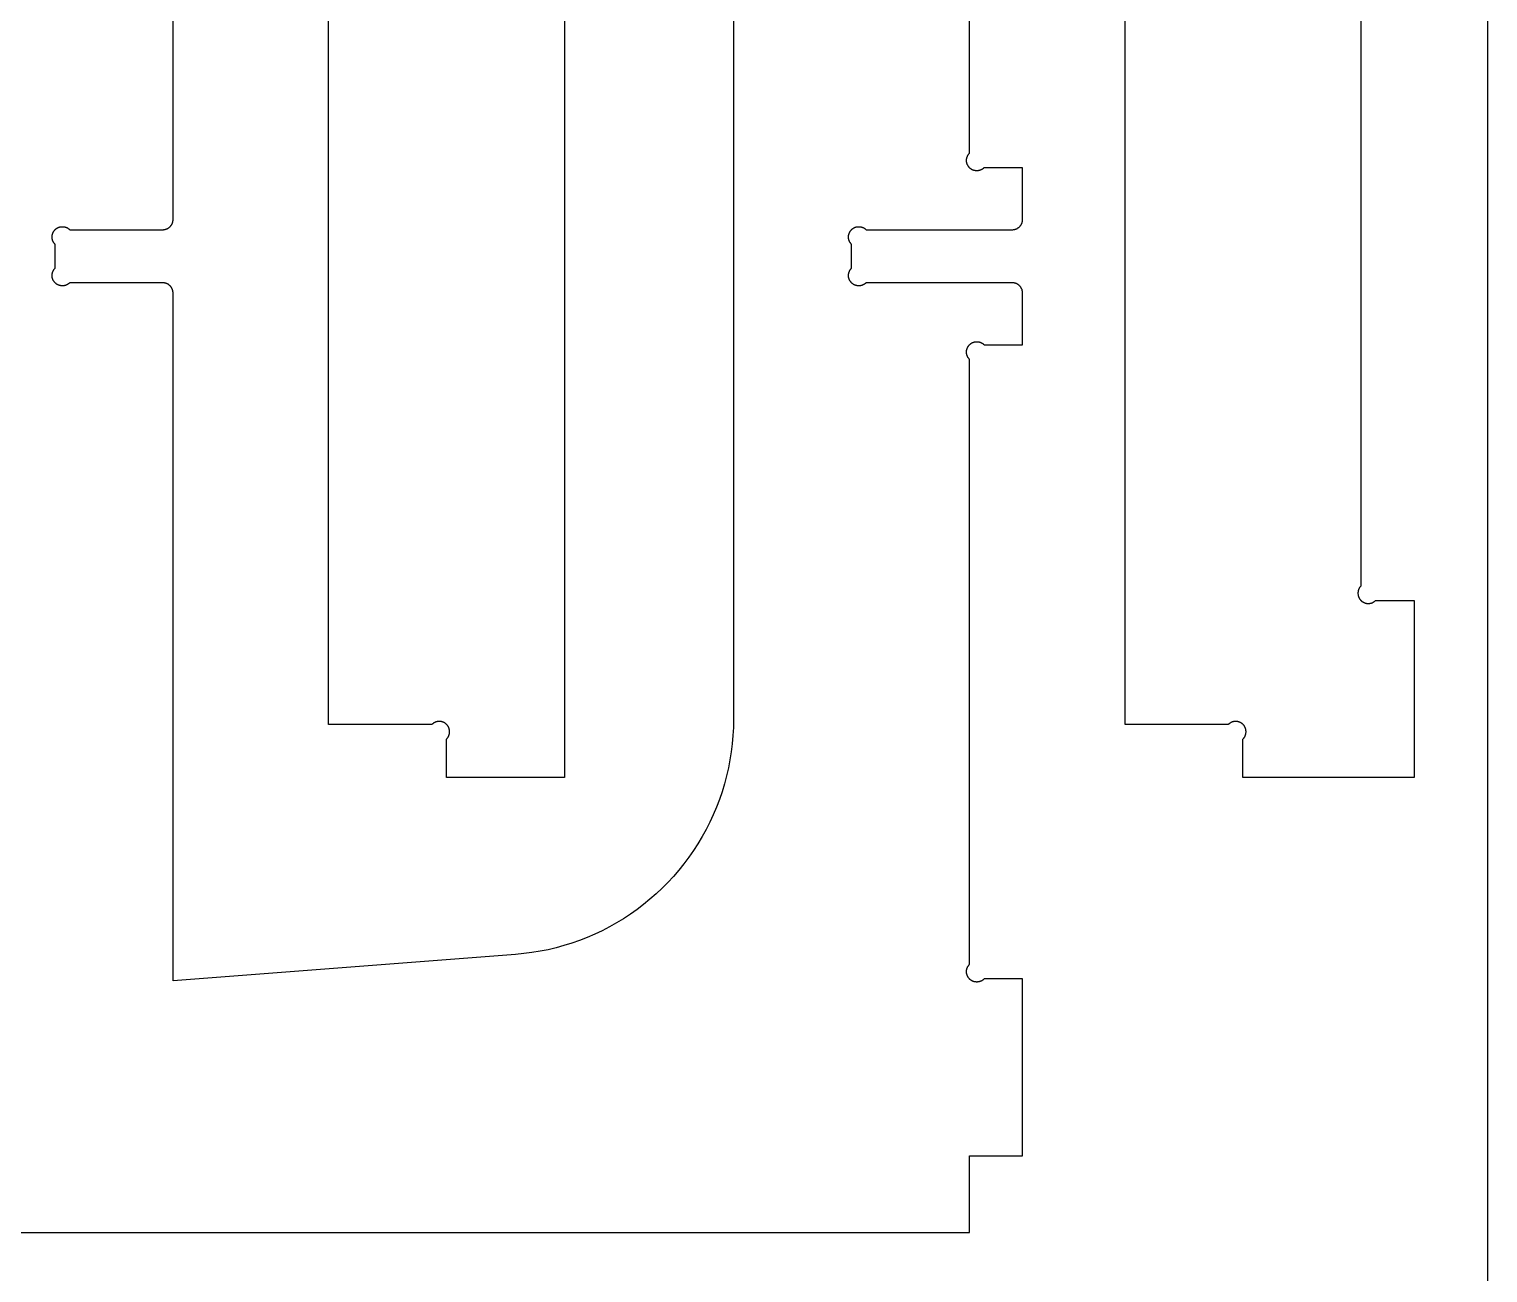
# Model space of a CAD drawing. Header units: millimetres. Extents: x 1594 to 2814, y -1671 to 729.
# Drawn here: x 2319.2 to 2813.7, y -1146.7 to -725.2 of the extents above; entities that cross this region are included whole.
import ezdxf

# ---------------------------------------------------------------- set-up
doc = ezdxf.new("R2010")
doc.units = ezdxf.units.MM
doc.header["$MEASUREMENT"] = 0
doc.layers.add('CutOut', color=4, linetype='Continuous', true_color=0x00ffff)
doc.layers.add('frame', color=18, linetype='Continuous', true_color=0x000000)

msp = doc.modelspace()

# ---------------------------------------------------------------- linework, layer by layer
at = {"layer": 'CutOut'}
for p, q in [((2367.97, -789.62), (2367.97, -493.12)), ((2557.97, -493.12), (2557.97, -789.62)), ((2637.97, -767.17), (2637.97, -558.07)), ((2420.68, -960.83), (2420.68, -664.33)), ((2500.68, -664.33), (2500.68, -960.83)), ((2690.68, -960.83), (2690.68, -664.33)), ((2770.68, -686.78), (2770.68, -895.88)), ((2636.95, -769.44), (2636.96, -769.32)), ((2636.95, -769.56), (2636.95, -769.44)), ((2636.95, -769.68), (2636.95, -769.56)), ((2636.95, -769.8), (2636.95, -769.68)), ((2636.96, -769.92), (2636.95, -769.8)), ((2636.96, -769.32), (2636.97, -769.2)), ((2636.97, -770.04), (2636.96, -769.92)), ((2636.97, -769.2), (2636.99, -769.08)), ((2636.98, -770.16), (2636.97, -770.04)), ((2637, -770.28), (2636.98, -770.16)), ((2636.99, -769.08), (2637.01, -768.96)), ((2637.03, -770.4), (2637, -770.28)), ((2637.01, -768.96), (2637.04, -768.84)), ((2637.05, -770.52), (2637.03, -770.4)), ((2637.04, -768.84), (2637.07, -768.72)), ((2637.09, -770.63), (2637.05, -770.52)), ((2637.07, -768.72), (2637.1, -768.61)), ((2637.12, -770.75), (2637.09, -770.63)), ((2637.1, -768.61), (2637.14, -768.49)), ((2637.16, -770.86), (2637.12, -770.75)), ((2637.14, -768.49), (2637.18, -768.38)), ((2637.21, -770.97), (2637.16, -770.86)), ((2637.18, -768.38), (2637.23, -768.27)), ((2637.25, -771.09), (2637.21, -770.97)), ((2637.23, -768.27), (2637.28, -768.16)), ((2637.31, -771.19), (2637.25, -771.09)), ((2637.28, -768.16), (2637.33, -768.05)), ((2637.36, -771.3), (2637.31, -771.19)), ((2637.33, -768.05), (2637.39, -767.94)), ((2637.42, -771.41), (2637.36, -771.3)), ((2637.39, -767.94), (2637.45, -767.84)), ((2637.45, -767.84), (2637.51, -767.74)), ((2637.51, -767.74), (2637.58, -767.64)), ((2637.58, -767.64), (2637.65, -767.54)), ((2637.65, -767.54), (2637.73, -767.44)), ((2637.73, -767.44), (2637.81, -767.35)), ((2637.81, -767.35), (2637.89, -767.26)), ((2637.89, -767.26), (2637.97, -767.17)), ((2637.48, -771.51), (2637.42, -771.41)), ((2637.55, -771.61), (2637.48, -771.51)), ((2637.62, -771.71), (2637.55, -771.61)), ((2637.69, -771.81), (2637.62, -771.71)), ((2637.77, -771.9), (2637.69, -771.81)), ((2637.85, -771.99), (2637.77, -771.9)), ((2637.93, -772.08), (2637.85, -771.99)), ((2638.01, -772.17), (2637.93, -772.08)), ((2638.1, -772.25), (2638.01, -772.17)), ((2638.19, -772.33), (2638.1, -772.25)), ((2638.29, -772.4), (2638.19, -772.33)), ((2638.38, -772.48), (2638.29, -772.4)), ((2638.48, -772.55), (2638.38, -772.48)), ((2638.58, -772.61), (2638.48, -772.55)), ((2638.69, -772.68), (2638.58, -772.61)), ((2638.79, -772.73), (2638.69, -772.68)), ((2638.9, -772.79), (2638.79, -772.73)), ((2639.01, -772.84), (2638.9, -772.79)), ((2639.12, -772.89), (2639.01, -772.84)), ((2639.23, -772.93), (2639.12, -772.89)), ((2639.35, -772.97), (2639.23, -772.93)), ((2639.46, -773.01), (2639.35, -772.97)), ((2639.58, -773.04), (2639.46, -773.01)), ((2639.7, -773.07), (2639.58, -773.04)), ((2639.81, -773.09), (2639.7, -773.07)), ((2639.93, -773.11), (2639.81, -773.09)), ((2640.05, -773.13), (2639.93, -773.11)), ((2640.17, -773.14), (2640.05, -773.13)), ((2640.29, -773.15), (2640.17, -773.14)), ((2640.42, -773.15), (2640.29, -773.15)), ((2640.54, -773.15), (2640.42, -773.15)), ((2640.66, -773.14), (2640.54, -773.15)), ((2640.78, -773.13), (2640.66, -773.14)), ((2640.9, -773.12), (2640.78, -773.13)), ((2641.02, -773.1), (2640.9, -773.12)), ((2641.14, -773.08), (2641.02, -773.1)), ((2641.25, -773.05), (2641.14, -773.08)), ((2641.37, -773.02), (2641.25, -773.05)), ((2641.49, -772.99), (2641.37, -773.02)), ((2641.6, -772.95), (2641.49, -772.99)), ((2641.71, -772.91), (2641.6, -772.95)), ((2641.83, -772.86), (2641.71, -772.91)), ((2641.94, -772.82), (2641.83, -772.86)), ((2642.05, -772.76), (2641.94, -772.82)), ((2642.15, -772.7), (2642.05, -772.76)), ((2642.26, -772.64), (2642.15, -772.7)), ((2642.36, -772.58), (2642.26, -772.64)), ((2642.46, -772.51), (2642.36, -772.58)), ((2642.56, -772.44), (2642.46, -772.51)), ((2642.65, -772.37), (2642.56, -772.44)), ((2642.74, -772.29), (2642.65, -772.37)), ((2642.83, -772.21), (2642.74, -772.29)), ((2642.92, -772.12), (2642.83, -772.21)), ((2655.97, -772.12), (2642.92, -772.12)), ((2655.97, -789.62), (2655.97, -772.12)), ((2367.58, -791.23), (2367.63, -791.13)), ((2367.63, -791.13), (2367.68, -791.02)), ((2367.68, -791.02), (2367.73, -790.91)), ((2367.73, -790.91), (2367.77, -790.8)), ((2367.77, -790.8), (2367.81, -790.68)), ((2367.81, -790.68), (2367.84, -790.57)), ((2367.84, -790.57), (2367.87, -790.45)), ((2367.87, -790.45), (2367.9, -790.34)), ((2367.9, -790.34), (2367.92, -790.22)), ((2367.92, -790.22), (2367.94, -790.1)), ((2367.94, -790.1), (2367.95, -789.98)), ((2367.95, -789.98), (2367.96, -789.86)), ((2367.96, -789.86), (2367.97, -789.74)), ((2367.97, -789.74), (2367.97, -789.62)), ((2557.97, -789.62), (2557.97, -814.62)), ((2655.58, -791.23), (2655.63, -791.13)), ((2655.63, -791.13), (2655.68, -791.02)), ((2655.68, -791.02), (2655.73, -790.91)), ((2655.73, -790.91), (2655.77, -790.8)), ((2655.77, -790.8), (2655.81, -790.68)), ((2655.81, -790.68), (2655.84, -790.57)), ((2655.84, -790.57), (2655.87, -790.45)), ((2655.87, -790.45), (2655.9, -790.34)), ((2655.9, -790.34), (2655.92, -790.22)), ((2655.92, -790.22), (2655.94, -790.1)), ((2655.94, -790.1), (2655.95, -789.98)), ((2655.95, -789.98), (2655.96, -789.86)), ((2655.96, -789.86), (2655.97, -789.74)), ((2655.97, -789.74), (2655.97, -789.62)), ((2326.95, -795.45), (2326.96, -795.33)), ((2326.95, -795.57), (2326.95, -795.45)), ((2326.95, -795.69), (2326.95, -795.57)), ((2326.95, -795.81), (2326.95, -795.69)), ((2326.96, -795.93), (2326.95, -795.81)), ((2326.96, -795.33), (2326.97, -795.21)), ((2326.97, -796.05), (2326.96, -795.93)), ((2326.97, -795.21), (2326.98, -795.09)), ((2326.99, -796.17), (2326.97, -796.05)), ((2326.98, -795.09), (2327, -794.97)), ((2327, -794.97), (2327.03, -794.85)), ((2327.03, -794.85), (2327.05, -794.73)), ((2327.05, -794.73), (2327.09, -794.62)), ((2327.09, -794.62), (2327.12, -794.5)), ((2327.12, -794.5), (2327.16, -794.39)), ((2327.16, -794.39), (2327.21, -794.27)), ((2327.21, -794.27), (2327.25, -794.16)), ((2327.25, -794.16), (2327.31, -794.05)), ((2327.31, -794.05), (2327.36, -793.95)), ((2327.36, -793.95), (2327.42, -793.84)), ((2327.42, -793.84), (2327.48, -793.74)), ((2327.48, -793.74), (2327.55, -793.64)), ((2327.55, -793.64), (2327.62, -793.54)), ((2327.62, -793.54), (2327.69, -793.44)), ((2327.69, -793.44), (2327.77, -793.35)), ((2327.77, -793.35), (2327.85, -793.26)), ((2327.85, -793.26), (2327.93, -793.17)), ((2327.93, -793.17), (2328.01, -793.08)), ((2328.01, -793.08), (2328.1, -793)), ((2328.1, -793), (2328.19, -792.92)), ((2328.19, -792.92), (2328.29, -792.84)), ((2328.29, -792.84), (2328.38, -792.77)), ((2328.38, -792.77), (2328.48, -792.7)), ((2328.48, -792.7), (2328.58, -792.64)), ((2328.58, -792.64), (2328.69, -792.57)), ((2328.69, -792.57), (2328.79, -792.51)), ((2328.79, -792.51), (2328.9, -792.46)), ((2328.9, -792.46), (2329.01, -792.41)), ((2329.01, -792.41), (2329.12, -792.36)), ((2329.12, -792.36), (2329.23, -792.32)), ((2329.23, -792.32), (2329.35, -792.28)), ((2329.35, -792.28), (2329.46, -792.24)), ((2329.46, -792.24), (2329.58, -792.21)), ((2329.58, -792.21), (2329.7, -792.18)), ((2329.7, -792.18), (2329.81, -792.16)), ((2329.81, -792.16), (2329.93, -792.14)), ((2329.93, -792.14), (2330.05, -792.12)), ((2330.05, -792.12), (2330.17, -792.11)), ((2330.17, -792.11), (2330.29, -792.1)), ((2330.29, -792.1), (2330.42, -792.1)), ((2330.42, -792.1), (2330.54, -792.1)), ((2330.54, -792.1), (2330.66, -792.11)), ((2330.66, -792.11), (2330.78, -792.11)), ((2330.78, -792.11), (2330.9, -792.13)), ((2330.9, -792.13), (2331.02, -792.15)), ((2331.02, -792.15), (2331.14, -792.17)), ((2331.14, -792.17), (2331.25, -792.19)), ((2331.25, -792.19), (2331.37, -792.22)), ((2331.37, -792.22), (2331.49, -792.26)), ((2331.49, -792.26), (2331.6, -792.3)), ((2331.6, -792.3), (2331.71, -792.34)), ((2331.71, -792.34), (2331.83, -792.38)), ((2331.83, -792.38), (2331.94, -792.43)), ((2331.94, -792.43), (2332.05, -792.49)), ((2332.05, -792.49), (2332.15, -792.54)), ((2332.15, -792.54), (2332.26, -792.6)), ((2332.26, -792.6), (2332.36, -792.67)), ((2332.36, -792.67), (2332.46, -792.74)), ((2332.46, -792.74), (2332.56, -792.81)), ((2332.56, -792.81), (2332.65, -792.88)), ((2332.65, -792.88), (2332.74, -792.96)), ((2332.74, -792.96), (2332.83, -793.04)), ((2332.83, -793.04), (2332.92, -793.12)), ((2332.92, -793.12), (2364.47, -793.12)), ((2364.47, -793.12), (2364.59, -793.12)), ((2364.59, -793.12), (2364.71, -793.12)), ((2364.71, -793.12), (2364.83, -793.11)), ((2364.83, -793.11), (2364.95, -793.09)), ((2364.95, -793.09), (2365.07, -793.07)), ((2365.07, -793.07), (2365.18, -793.05)), ((2365.18, -793.05), (2365.3, -793.02)), ((2365.3, -793.02), (2365.41, -792.99)), ((2365.41, -792.99), (2365.53, -792.96)), ((2365.53, -792.96), (2365.64, -792.92)), ((2365.64, -792.92), (2365.75, -792.88)), ((2365.75, -792.88), (2365.87, -792.83)), ((2365.87, -792.83), (2365.97, -792.78)), ((2365.97, -792.78), (2366.08, -792.73)), ((2366.08, -792.73), (2366.19, -792.67)), ((2366.19, -792.67), (2366.29, -792.61)), ((2366.29, -792.61), (2366.39, -792.55)), ((2366.39, -792.55), (2366.49, -792.48)), ((2366.49, -792.48), (2366.59, -792.41)), ((2366.59, -792.41), (2366.68, -792.34)), ((2366.68, -792.34), (2366.77, -792.26)), ((2366.77, -792.26), (2366.86, -792.18)), ((2366.86, -792.18), (2366.95, -792.1)), ((2366.95, -792.1), (2367.03, -792.01)), ((2367.03, -792.01), (2367.11, -791.92)), ((2367.11, -791.92), (2367.19, -791.83)), ((2367.19, -791.83), (2367.26, -791.74)), ((2367.26, -791.74), (2367.33, -791.64)), ((2367.33, -791.64), (2367.4, -791.54)), ((2367.4, -791.54), (2367.46, -791.44)), ((2367.46, -791.44), (2367.52, -791.34)), ((2367.52, -791.34), (2367.58, -791.23)), ((2596.95, -795.45), (2596.96, -795.33)), ((2596.95, -795.57), (2596.95, -795.45)), ((2596.95, -795.69), (2596.95, -795.57)), ((2596.95, -795.81), (2596.95, -795.69)), ((2596.96, -795.93), (2596.95, -795.81)), ((2596.96, -795.33), (2596.97, -795.21)), ((2596.97, -796.05), (2596.96, -795.93)), ((2596.97, -795.21), (2596.98, -795.09)), ((2596.99, -796.17), (2596.97, -796.05)), ((2596.98, -795.09), (2597, -794.97)), ((2597, -794.97), (2597.03, -794.85)), ((2597.03, -794.85), (2597.05, -794.73)), ((2597.05, -794.73), (2597.09, -794.62)), ((2597.09, -794.62), (2597.12, -794.5)), ((2597.12, -794.5), (2597.16, -794.39)), ((2597.16, -794.39), (2597.21, -794.27)), ((2597.21, -794.27), (2597.25, -794.16)), ((2597.25, -794.16), (2597.31, -794.05)), ((2597.31, -794.05), (2597.36, -793.95)), ((2597.36, -793.95), (2597.42, -793.84)), ((2597.42, -793.84), (2597.48, -793.74)), ((2597.48, -793.74), (2597.55, -793.64)), ((2597.55, -793.64), (2597.62, -793.54)), ((2597.62, -793.54), (2597.69, -793.44)), ((2597.69, -793.44), (2597.77, -793.35)), ((2597.77, -793.35), (2597.85, -793.26)), ((2597.85, -793.26), (2597.93, -793.17)), ((2597.93, -793.17), (2598.01, -793.08)), ((2598.01, -793.08), (2598.1, -793)), ((2598.1, -793), (2598.19, -792.92)), ((2598.19, -792.92), (2598.29, -792.84)), ((2598.29, -792.84), (2598.38, -792.77)), ((2598.38, -792.77), (2598.48, -792.7)), ((2598.48, -792.7), (2598.58, -792.64)), ((2598.58, -792.64), (2598.69, -792.57)), ((2598.69, -792.57), (2598.79, -792.51)), ((2598.79, -792.51), (2598.9, -792.46)), ((2598.9, -792.46), (2599.01, -792.41)), ((2599.01, -792.41), (2599.12, -792.36)), ((2599.12, -792.36), (2599.23, -792.32)), ((2599.23, -792.32), (2599.35, -792.28)), ((2599.35, -792.28), (2599.46, -792.24)), ((2599.46, -792.24), (2599.58, -792.21)), ((2599.58, -792.21), (2599.7, -792.18)), ((2599.7, -792.18), (2599.81, -792.16)), ((2599.81, -792.16), (2599.93, -792.14)), ((2599.93, -792.14), (2600.05, -792.12)), ((2600.05, -792.12), (2600.17, -792.11)), ((2600.17, -792.11), (2600.29, -792.1)), ((2600.29, -792.1), (2600.42, -792.1)), ((2600.42, -792.1), (2600.54, -792.1)), ((2600.54, -792.1), (2600.66, -792.11)), ((2600.66, -792.11), (2600.78, -792.11)), ((2600.78, -792.11), (2600.9, -792.13)), ((2600.9, -792.13), (2601.02, -792.15)), ((2601.02, -792.15), (2601.14, -792.17)), ((2601.14, -792.17), (2601.25, -792.19)), ((2601.25, -792.19), (2601.37, -792.22)), ((2601.37, -792.22), (2601.49, -792.26)), ((2601.49, -792.26), (2601.6, -792.3)), ((2601.6, -792.3), (2601.71, -792.34)), ((2601.71, -792.34), (2601.83, -792.38)), ((2601.83, -792.38), (2601.94, -792.43)), ((2601.94, -792.43), (2602.05, -792.49)), ((2602.05, -792.49), (2602.15, -792.54)), ((2602.15, -792.54), (2602.26, -792.6)), ((2602.26, -792.6), (2602.36, -792.67)), ((2602.36, -792.67), (2602.46, -792.74)), ((2602.46, -792.74), (2602.56, -792.81)), ((2602.56, -792.81), (2602.65, -792.88)), ((2602.65, -792.88), (2602.74, -792.96)), ((2602.74, -792.96), (2602.83, -793.04)), ((2602.83, -793.04), (2602.92, -793.12)), ((2602.92, -793.12), (2634.47, -793.12)), ((2634.47, -793.12), (2652.47, -793.12)), ((2652.47, -793.12), (2652.59, -793.12)), ((2652.59, -793.12), (2652.71, -793.12)), ((2652.71, -793.12), (2652.83, -793.11)), ((2652.83, -793.11), (2652.95, -793.09)), ((2652.95, -793.09), (2653.07, -793.07)), ((2653.07, -793.07), (2653.18, -793.05)), ((2653.18, -793.05), (2653.3, -793.02)), ((2653.3, -793.02), (2653.41, -792.99)), ((2653.41, -792.99), (2653.53, -792.96)), ((2653.53, -792.96), (2653.64, -792.92)), ((2653.64, -792.92), (2653.75, -792.88)), ((2653.75, -792.88), (2653.87, -792.83)), ((2653.87, -792.83), (2653.97, -792.78)), ((2653.97, -792.78), (2654.08, -792.73)), ((2654.08, -792.73), (2654.19, -792.67)), ((2654.19, -792.67), (2654.29, -792.61)), ((2654.29, -792.61), (2654.39, -792.55)), ((2654.39, -792.55), (2654.49, -792.48)), ((2654.49, -792.48), (2654.59, -792.41)), ((2654.59, -792.41), (2654.68, -792.34)), ((2654.68, -792.34), (2654.77, -792.26)), ((2654.77, -792.26), (2654.86, -792.18)), ((2654.86, -792.18), (2654.95, -792.1)), ((2654.95, -792.1), (2655.03, -792.01)), ((2655.03, -792.01), (2655.11, -791.92)), ((2655.11, -791.92), (2655.19, -791.83)), ((2655.19, -791.83), (2655.26, -791.74)), ((2655.26, -791.74), (2655.33, -791.64)), ((2655.33, -791.64), (2655.4, -791.54)), ((2655.4, -791.54), (2655.46, -791.44)), ((2655.46, -791.44), (2655.52, -791.34)), ((2655.52, -791.34), (2655.58, -791.23)), ((2327.01, -796.29), (2326.99, -796.17)), ((2327.04, -796.41), (2327.01, -796.29)), ((2327.07, -796.52), (2327.04, -796.41)), ((2327.1, -796.64), (2327.07, -796.52)), ((2327.14, -796.75), (2327.1, -796.64)), ((2327.18, -796.87), (2327.14, -796.75)), ((2327.23, -796.98), (2327.18, -796.87)), ((2327.28, -797.09), (2327.23, -796.98)), ((2327.33, -797.2), (2327.28, -797.09)), ((2327.39, -797.3), (2327.33, -797.2)), ((2327.45, -797.41), (2327.39, -797.3)), ((2327.51, -797.51), (2327.45, -797.41)), ((2327.58, -797.61), (2327.51, -797.51)), ((2327.65, -797.71), (2327.58, -797.61)), ((2327.73, -797.8), (2327.65, -797.71)), ((2327.81, -797.9), (2327.73, -797.8)), ((2327.89, -797.99), (2327.81, -797.9)), ((2327.97, -798.07), (2327.89, -797.99)), ((2327.97, -806.17), (2327.97, -798.07)), ((2597.01, -796.29), (2596.99, -796.17)), ((2597.04, -796.41), (2597.01, -796.29)), ((2597.07, -796.52), (2597.04, -796.41)), ((2597.1, -796.64), (2597.07, -796.52)), ((2597.14, -796.75), (2597.1, -796.64)), ((2597.18, -796.87), (2597.14, -796.75)), ((2597.23, -796.98), (2597.18, -796.87)), ((2597.28, -797.09), (2597.23, -796.98)), ((2597.33, -797.2), (2597.28, -797.09)), ((2597.39, -797.3), (2597.33, -797.2)), ((2597.45, -797.41), (2597.39, -797.3)), ((2597.51, -797.51), (2597.45, -797.41)), ((2597.58, -797.61), (2597.51, -797.51)), ((2597.65, -797.71), (2597.58, -797.61)), ((2597.73, -797.8), (2597.65, -797.71)), ((2597.81, -797.9), (2597.73, -797.8)), ((2597.89, -797.99), (2597.81, -797.9)), ((2597.97, -798.07), (2597.89, -797.99)), ((2597.97, -806.17), (2597.97, -798.07)), ((2326.95, -808.44), (2326.96, -808.32)), ((2326.95, -808.56), (2326.95, -808.44)), ((2326.95, -808.68), (2326.95, -808.56)), ((2326.95, -808.8), (2326.95, -808.68)), ((2326.96, -808.92), (2326.95, -808.8)), ((2326.96, -808.32), (2326.97, -808.2)), ((2326.97, -809.04), (2326.96, -808.92)), ((2326.97, -808.2), (2326.99, -808.08)), ((2326.98, -809.16), (2326.97, -809.04)), ((2327, -809.28), (2326.98, -809.16)), ((2326.99, -808.08), (2327.01, -807.96)), ((2327.03, -809.4), (2327, -809.28)), ((2327.01, -807.96), (2327.04, -807.84)), ((2327.05, -809.52), (2327.03, -809.4)), ((2327.04, -807.84), (2327.07, -807.72)), ((2327.09, -809.63), (2327.05, -809.52)), ((2327.07, -807.72), (2327.1, -807.61)), ((2327.12, -809.75), (2327.09, -809.63)), ((2327.1, -807.61), (2327.14, -807.49)), ((2327.16, -809.86), (2327.12, -809.75)), ((2327.14, -807.49), (2327.18, -807.38)), ((2327.21, -809.97), (2327.16, -809.86)), ((2327.18, -807.38), (2327.23, -807.27)), ((2327.25, -810.09), (2327.21, -809.97)), ((2327.23, -807.27), (2327.28, -807.16)), ((2327.31, -810.19), (2327.25, -810.09)), ((2327.28, -807.16), (2327.33, -807.05)), ((2327.36, -810.3), (2327.31, -810.19)), ((2327.33, -807.05), (2327.39, -806.94)), ((2327.42, -810.41), (2327.36, -810.3)), ((2327.39, -806.94), (2327.45, -806.84)), ((2327.48, -810.51), (2327.42, -810.41)), ((2327.45, -806.84), (2327.51, -806.74)), ((2327.55, -810.61), (2327.48, -810.51)), ((2327.51, -806.74), (2327.58, -806.64)), ((2327.62, -810.71), (2327.55, -810.61)), ((2327.58, -806.64), (2327.65, -806.54)), ((2327.69, -810.81), (2327.62, -810.71)), ((2327.65, -806.54), (2327.73, -806.44)), ((2327.77, -810.9), (2327.69, -810.81)), ((2327.73, -806.44), (2327.81, -806.35)), ((2327.85, -810.99), (2327.77, -810.9)), ((2327.81, -806.35), (2327.89, -806.26)), ((2327.89, -806.26), (2327.97, -806.17)), ((2596.95, -808.44), (2596.96, -808.32)), ((2596.95, -808.56), (2596.95, -808.44)), ((2596.95, -808.68), (2596.95, -808.56)), ((2596.95, -808.8), (2596.95, -808.68)), ((2596.96, -808.92), (2596.95, -808.8)), ((2596.96, -808.32), (2596.97, -808.2)), ((2596.97, -809.04), (2596.96, -808.92)), ((2596.97, -808.2), (2596.99, -808.08)), ((2596.98, -809.16), (2596.97, -809.04)), ((2597, -809.28), (2596.98, -809.16)), ((2596.99, -808.08), (2597.01, -807.96)), ((2597.03, -809.4), (2597, -809.28)), ((2597.01, -807.96), (2597.04, -807.84)), ((2597.05, -809.52), (2597.03, -809.4)), ((2597.04, -807.84), (2597.07, -807.72)), ((2597.09, -809.63), (2597.05, -809.52)), ((2597.07, -807.72), (2597.1, -807.61)), ((2597.12, -809.75), (2597.09, -809.63)), ((2597.1, -807.61), (2597.14, -807.49)), ((2597.16, -809.86), (2597.12, -809.75)), ((2597.14, -807.49), (2597.18, -807.38)), ((2597.21, -809.97), (2597.16, -809.86)), ((2597.18, -807.38), (2597.23, -807.27)), ((2597.25, -810.09), (2597.21, -809.97)), ((2597.23, -807.27), (2597.28, -807.16)), ((2597.31, -810.19), (2597.25, -810.09)), ((2597.28, -807.16), (2597.33, -807.05)), ((2597.36, -810.3), (2597.31, -810.19)), ((2597.33, -807.05), (2597.39, -806.94)), ((2597.42, -810.41), (2597.36, -810.3)), ((2597.39, -806.94), (2597.45, -806.84)), ((2597.48, -810.51), (2597.42, -810.41)), ((2597.45, -806.84), (2597.51, -806.74)), ((2597.55, -810.61), (2597.48, -810.51)), ((2597.51, -806.74), (2597.58, -806.64)), ((2597.62, -810.71), (2597.55, -810.61)), ((2597.58, -806.64), (2597.65, -806.54)), ((2597.69, -810.81), (2597.62, -810.71)), ((2597.65, -806.54), (2597.73, -806.44)), ((2597.77, -810.9), (2597.69, -810.81)), ((2597.73, -806.44), (2597.81, -806.35)), ((2597.85, -810.99), (2597.77, -810.9)), ((2597.81, -806.35), (2597.89, -806.26)), ((2597.89, -806.26), (2597.97, -806.17)), ((2327.93, -811.08), (2327.85, -810.99)), ((2328.01, -811.17), (2327.93, -811.08)), ((2328.1, -811.25), (2328.01, -811.17)), ((2328.19, -811.33), (2328.1, -811.25)), ((2328.29, -811.4), (2328.19, -811.33)), ((2328.38, -811.48), (2328.29, -811.4)), ((2328.48, -811.55), (2328.38, -811.48)), ((2328.58, -811.61), (2328.48, -811.55)), ((2328.69, -811.68), (2328.58, -811.61)), ((2328.79, -811.73), (2328.69, -811.68)), ((2328.9, -811.79), (2328.79, -811.73)), ((2329.01, -811.84), (2328.9, -811.79)), ((2329.12, -811.89), (2329.01, -811.84)), ((2329.23, -811.93), (2329.12, -811.89)), ((2329.35, -811.97), (2329.23, -811.93)), ((2329.46, -812.01), (2329.35, -811.97)), ((2329.58, -812.04), (2329.46, -812.01)), ((2329.7, -812.07), (2329.58, -812.04)), ((2329.81, -812.09), (2329.7, -812.07)), ((2329.93, -812.11), (2329.81, -812.09)), ((2330.05, -812.13), (2329.93, -812.11)), ((2330.17, -812.14), (2330.05, -812.13)), ((2330.29, -812.15), (2330.17, -812.14)), ((2330.42, -812.15), (2330.29, -812.15)), ((2330.54, -812.15), (2330.42, -812.15)), ((2330.66, -812.14), (2330.54, -812.15)), ((2330.78, -812.13), (2330.66, -812.14)), ((2330.9, -812.12), (2330.78, -812.13)), ((2331.02, -812.1), (2330.9, -812.12)), ((2331.14, -812.08), (2331.02, -812.1)), ((2331.25, -812.05), (2331.14, -812.08)), ((2331.37, -812.02), (2331.25, -812.05)), ((2331.49, -811.99), (2331.37, -812.02)), ((2331.6, -811.95), (2331.49, -811.99)), ((2331.71, -811.91), (2331.6, -811.95)), ((2331.83, -811.86), (2331.71, -811.91)), ((2331.94, -811.82), (2331.83, -811.86)), ((2332.05, -811.76), (2331.94, -811.82)), ((2332.15, -811.7), (2332.05, -811.76)), ((2332.26, -811.64), (2332.15, -811.7)), ((2332.36, -811.58), (2332.26, -811.64)), ((2332.46, -811.51), (2332.36, -811.58)), ((2332.56, -811.44), (2332.46, -811.51)), ((2332.65, -811.37), (2332.56, -811.44)), ((2332.74, -811.29), (2332.65, -811.37)), ((2332.83, -811.21), (2332.74, -811.29)), ((2332.92, -811.12), (2332.83, -811.21)), ((2364.47, -811.12), (2332.92, -811.12)), ((2364.59, -811.13), (2364.47, -811.12)), ((2364.71, -811.13), (2364.59, -811.13)), ((2364.83, -811.14), (2364.71, -811.13)), ((2364.95, -811.16), (2364.83, -811.14)), ((2365.07, -811.17), (2364.95, -811.16)), ((2365.18, -811.2), (2365.07, -811.17)), ((2365.3, -811.22), (2365.18, -811.2)), ((2365.41, -811.25), (2365.3, -811.22)), ((2365.53, -811.29), (2365.41, -811.25)), ((2365.64, -811.33), (2365.53, -811.29)), ((2365.75, -811.37), (2365.64, -811.33)), ((2365.87, -811.41), (2365.75, -811.37)), ((2365.97, -811.46), (2365.87, -811.41)), ((2366.08, -811.52), (2365.97, -811.46)), ((2366.19, -811.57), (2366.08, -811.52)), ((2366.29, -811.63), (2366.19, -811.57)), ((2366.39, -811.7), (2366.29, -811.63)), ((2366.49, -811.76), (2366.39, -811.7)), ((2366.59, -811.84), (2366.49, -811.76)), ((2366.68, -811.91), (2366.59, -811.84)), ((2366.77, -811.99), (2366.68, -811.91)), ((2366.86, -812.07), (2366.77, -811.99)), ((2366.95, -812.15), (2366.86, -812.07)), ((2367.03, -812.23), (2366.95, -812.15)), ((2367.11, -812.32), (2367.03, -812.23)), ((2367.19, -812.42), (2367.11, -812.32)), ((2367.26, -812.51), (2367.19, -812.42)), ((2367.33, -812.61), (2367.26, -812.51)), ((2367.4, -812.7), (2367.33, -812.61)), ((2367.46, -812.81), (2367.4, -812.7)), ((2367.52, -812.91), (2367.46, -812.81)), ((2367.58, -813.01), (2367.52, -812.91)), ((2367.63, -813.12), (2367.58, -813.01)), ((2367.68, -813.23), (2367.63, -813.12)), ((2367.73, -813.34), (2367.68, -813.23)), ((2367.77, -813.45), (2367.73, -813.34)), ((2367.81, -813.57), (2367.77, -813.45)), ((2367.84, -813.68), (2367.81, -813.57)), ((2367.87, -813.8), (2367.84, -813.68)), ((2367.9, -813.91), (2367.87, -813.8)), ((2367.92, -814.03), (2367.9, -813.91)), ((2367.94, -814.15), (2367.92, -814.03)), ((2367.95, -814.27), (2367.94, -814.15)), ((2367.96, -814.39), (2367.95, -814.27)), ((2367.97, -814.5), (2367.96, -814.39)), ((2367.97, -814.62), (2367.97, -814.5)), ((2367.97, -1047.74), (2367.97, -814.62)), ((2557.97, -814.62), (2557.97, -959.04)), ((2597.93, -811.08), (2597.85, -810.99)), ((2598.01, -811.17), (2597.93, -811.08)), ((2598.1, -811.25), (2598.01, -811.17)), ((2598.19, -811.33), (2598.1, -811.25)), ((2598.29, -811.4), (2598.19, -811.33)), ((2598.38, -811.48), (2598.29, -811.4)), ((2598.48, -811.55), (2598.38, -811.48)), ((2598.58, -811.61), (2598.48, -811.55)), ((2598.69, -811.68), (2598.58, -811.61)), ((2598.79, -811.73), (2598.69, -811.68)), ((2598.9, -811.79), (2598.79, -811.73)), ((2599.01, -811.84), (2598.9, -811.79)), ((2599.12, -811.89), (2599.01, -811.84)), ((2599.23, -811.93), (2599.12, -811.89)), ((2599.35, -811.97), (2599.23, -811.93)), ((2599.46, -812.01), (2599.35, -811.97)), ((2599.58, -812.04), (2599.46, -812.01)), ((2599.7, -812.07), (2599.58, -812.04)), ((2599.81, -812.09), (2599.7, -812.07)), ((2599.93, -812.11), (2599.81, -812.09)), ((2600.05, -812.13), (2599.93, -812.11)), ((2600.17, -812.14), (2600.05, -812.13)), ((2600.29, -812.15), (2600.17, -812.14)), ((2600.42, -812.15), (2600.29, -812.15)), ((2600.54, -812.15), (2600.42, -812.15)), ((2600.66, -812.14), (2600.54, -812.15)), ((2600.78, -812.13), (2600.66, -812.14)), ((2600.9, -812.12), (2600.78, -812.13)), ((2601.02, -812.1), (2600.9, -812.12)), ((2601.14, -812.08), (2601.02, -812.1)), ((2601.25, -812.05), (2601.14, -812.08)), ((2601.37, -812.02), (2601.25, -812.05)), ((2601.49, -811.99), (2601.37, -812.02)), ((2601.6, -811.95), (2601.49, -811.99)), ((2601.71, -811.91), (2601.6, -811.95)), ((2601.83, -811.86), (2601.71, -811.91)), ((2601.94, -811.82), (2601.83, -811.86)), ((2602.05, -811.76), (2601.94, -811.82)), ((2602.15, -811.7), (2602.05, -811.76)), ((2602.26, -811.64), (2602.15, -811.7)), ((2602.36, -811.58), (2602.26, -811.64)), ((2602.46, -811.51), (2602.36, -811.58)), ((2602.56, -811.44), (2602.46, -811.51)), ((2602.65, -811.37), (2602.56, -811.44)), ((2602.74, -811.29), (2602.65, -811.37)), ((2602.83, -811.21), (2602.74, -811.29)), ((2602.92, -811.12), (2602.83, -811.21)), ((2634.47, -811.12), (2602.92, -811.12)), ((2652.47, -811.12), (2634.47, -811.12)), ((2652.59, -811.13), (2652.47, -811.12)), ((2652.71, -811.13), (2652.59, -811.13)), ((2652.83, -811.14), (2652.71, -811.13)), ((2652.95, -811.16), (2652.83, -811.14)), ((2653.07, -811.17), (2652.95, -811.16)), ((2653.18, -811.2), (2653.07, -811.17)), ((2653.3, -811.22), (2653.18, -811.2)), ((2653.41, -811.25), (2653.3, -811.22)), ((2653.53, -811.29), (2653.41, -811.25)), ((2653.64, -811.33), (2653.53, -811.29)), ((2653.75, -811.37), (2653.64, -811.33)), ((2653.87, -811.41), (2653.75, -811.37)), ((2653.97, -811.46), (2653.87, -811.41)), ((2654.08, -811.52), (2653.97, -811.46)), ((2654.19, -811.57), (2654.08, -811.52)), ((2654.29, -811.63), (2654.19, -811.57)), ((2654.39, -811.7), (2654.29, -811.63)), ((2654.49, -811.76), (2654.39, -811.7)), ((2654.59, -811.84), (2654.49, -811.76)), ((2654.68, -811.91), (2654.59, -811.84)), ((2654.77, -811.99), (2654.68, -811.91)), ((2654.86, -812.07), (2654.77, -811.99)), ((2654.95, -812.15), (2654.86, -812.07)), ((2655.03, -812.23), (2654.95, -812.15)), ((2655.11, -812.32), (2655.03, -812.23)), ((2655.19, -812.42), (2655.11, -812.32)), ((2655.26, -812.51), (2655.19, -812.42)), ((2655.33, -812.61), (2655.26, -812.51)), ((2655.4, -812.7), (2655.33, -812.61)), ((2655.46, -812.81), (2655.4, -812.7)), ((2655.52, -812.91), (2655.46, -812.81)), ((2655.58, -813.01), (2655.52, -812.91)), ((2655.63, -813.12), (2655.58, -813.01)), ((2655.68, -813.23), (2655.63, -813.12)), ((2655.73, -813.34), (2655.68, -813.23)), ((2655.77, -813.45), (2655.73, -813.34)), ((2655.81, -813.57), (2655.77, -813.45)), ((2655.84, -813.68), (2655.81, -813.57)), ((2655.87, -813.8), (2655.84, -813.68)), ((2655.9, -813.91), (2655.87, -813.8)), ((2655.92, -814.03), (2655.9, -813.91)), ((2655.94, -814.15), (2655.92, -814.03)), ((2655.95, -814.27), (2655.94, -814.15)), ((2655.96, -814.39), (2655.95, -814.27)), ((2655.97, -814.5), (2655.96, -814.39)), ((2655.97, -814.62), (2655.97, -814.5)), ((2655.97, -832.12), (2655.97, -814.62)), ((2636.95, -834.45), (2636.96, -834.33)), ((2636.95, -834.57), (2636.95, -834.45)), ((2636.95, -834.69), (2636.95, -834.57)), ((2636.95, -834.81), (2636.95, -834.69)), ((2636.96, -834.93), (2636.95, -834.81)), ((2636.96, -834.33), (2636.97, -834.21)), ((2636.97, -835.05), (2636.96, -834.93)), ((2636.97, -834.21), (2636.98, -834.09)), ((2636.99, -835.17), (2636.97, -835.05)), ((2636.98, -834.09), (2637, -833.97)), ((2637.01, -835.29), (2636.99, -835.17)), ((2637, -833.97), (2637.03, -833.85)), ((2637.04, -835.41), (2637.01, -835.29)), ((2637.03, -833.85), (2637.05, -833.73)), ((2637.07, -835.52), (2637.04, -835.41)), ((2637.05, -833.73), (2637.09, -833.62)), ((2637.1, -835.64), (2637.07, -835.52)), ((2637.09, -833.62), (2637.12, -833.5)), ((2637.14, -835.75), (2637.1, -835.64)), ((2637.12, -833.5), (2637.16, -833.39)), ((2637.16, -833.39), (2637.21, -833.27)), ((2637.21, -833.27), (2637.25, -833.16)), ((2637.25, -833.16), (2637.31, -833.05)), ((2637.31, -833.05), (2637.36, -832.95)), ((2637.36, -832.95), (2637.42, -832.84)), ((2637.42, -832.84), (2637.48, -832.74)), ((2637.48, -832.74), (2637.55, -832.64)), ((2637.55, -832.64), (2637.62, -832.54)), ((2637.62, -832.54), (2637.69, -832.44)), ((2637.69, -832.44), (2637.77, -832.35)), ((2637.77, -832.35), (2637.85, -832.26)), ((2637.85, -832.26), (2637.93, -832.17)), ((2637.93, -832.17), (2638.01, -832.08)), ((2638.01, -832.08), (2638.1, -832)), ((2638.1, -832), (2638.19, -831.92)), ((2638.19, -831.92), (2638.29, -831.84)), ((2638.29, -831.84), (2638.38, -831.77)), ((2638.38, -831.77), (2638.48, -831.7)), ((2638.48, -831.7), (2638.58, -831.64)), ((2638.58, -831.64), (2638.69, -831.57)), ((2638.69, -831.57), (2638.79, -831.51)), ((2638.79, -831.51), (2638.9, -831.46)), ((2638.9, -831.46), (2639.01, -831.41)), ((2639.01, -831.41), (2639.12, -831.36)), ((2639.12, -831.36), (2639.23, -831.32)), ((2639.23, -831.32), (2639.35, -831.28)), ((2639.35, -831.28), (2639.46, -831.24)), ((2639.46, -831.24), (2639.58, -831.21)), ((2639.58, -831.21), (2639.7, -831.18)), ((2639.7, -831.18), (2639.81, -831.16)), ((2639.81, -831.16), (2639.93, -831.14)), ((2639.93, -831.14), (2640.05, -831.12)), ((2640.05, -831.12), (2640.17, -831.11)), ((2640.17, -831.11), (2640.29, -831.1)), ((2640.29, -831.1), (2640.42, -831.1)), ((2640.42, -831.1), (2640.54, -831.1)), ((2640.54, -831.1), (2640.66, -831.11)), ((2640.66, -831.11), (2640.78, -831.11)), ((2640.78, -831.11), (2640.9, -831.13)), ((2640.9, -831.13), (2641.02, -831.15)), ((2641.02, -831.15), (2641.14, -831.17)), ((2641.14, -831.17), (2641.25, -831.19)), ((2641.25, -831.19), (2641.37, -831.22)), ((2641.37, -831.22), (2641.49, -831.26)), ((2641.49, -831.26), (2641.6, -831.3)), ((2641.6, -831.3), (2641.71, -831.34)), ((2641.71, -831.34), (2641.83, -831.38)), ((2641.83, -831.38), (2641.94, -831.43)), ((2641.94, -831.43), (2642.05, -831.49)), ((2642.05, -831.49), (2642.15, -831.54)), ((2642.15, -831.54), (2642.26, -831.6)), ((2642.26, -831.6), (2642.36, -831.67)), ((2642.36, -831.67), (2642.46, -831.74)), ((2642.46, -831.74), (2642.56, -831.81)), ((2642.56, -831.81), (2642.65, -831.88)), ((2642.65, -831.88), (2642.74, -831.96)), ((2642.74, -831.96), (2642.83, -832.04)), ((2642.83, -832.04), (2642.92, -832.12)), ((2642.92, -832.12), (2655.97, -832.12)), ((2637.18, -835.87), (2637.14, -835.75)), ((2637.23, -835.98), (2637.18, -835.87)), ((2637.28, -836.09), (2637.23, -835.98)), ((2637.33, -836.2), (2637.28, -836.09)), ((2637.39, -836.3), (2637.33, -836.2)), ((2637.45, -836.41), (2637.39, -836.3)), ((2637.51, -836.51), (2637.45, -836.41)), ((2637.58, -836.61), (2637.51, -836.51)), ((2637.65, -836.71), (2637.58, -836.61)), ((2637.73, -836.8), (2637.65, -836.71)), ((2637.81, -836.9), (2637.73, -836.8)), ((2637.89, -836.99), (2637.81, -836.9)), ((2637.97, -837.07), (2637.89, -836.99)), ((2637.97, -1042.17), (2637.97, -837.07)), ((2770.68, -895.88), (2770.68, -913.88)), ((2770.04, -914.75), (2769.99, -914.86)), ((2770.1, -914.65), (2770.04, -914.75)), ((2770.16, -914.54), (2770.1, -914.65)), ((2770.22, -914.44), (2770.16, -914.54)), ((2770.29, -914.34), (2770.22, -914.44)), ((2770.36, -914.24), (2770.29, -914.34)), ((2770.44, -914.15), (2770.36, -914.24)), ((2770.51, -914.05), (2770.44, -914.15)), ((2770.6, -913.96), (2770.51, -914.05)), ((2770.68, -913.88), (2770.6, -913.96)), ((2769.66, -916.26), (2769.65, -916.38)), ((2769.65, -916.38), (2769.66, -916.5)), ((2769.67, -916.02), (2769.66, -916.14)), ((2769.66, -916.14), (2769.66, -916.26)), ((2769.66, -916.5), (2769.66, -916.62)), ((2769.66, -916.62), (2769.68, -916.74)), ((2769.68, -915.9), (2769.67, -916.02)), ((2769.7, -915.78), (2769.68, -915.9)), ((2769.68, -916.74), (2769.69, -916.86)), ((2769.69, -916.86), (2769.71, -916.98)), ((2769.72, -915.66), (2769.7, -915.78)), ((2769.71, -916.98), (2769.74, -917.1)), ((2769.75, -915.54), (2769.72, -915.66)), ((2769.74, -917.1), (2769.76, -917.22)), ((2769.78, -915.43), (2769.75, -915.54)), ((2769.76, -917.22), (2769.8, -917.34)), ((2769.81, -915.31), (2769.78, -915.43)), ((2769.8, -917.34), (2769.83, -917.45)), ((2769.85, -915.2), (2769.81, -915.31)), ((2769.83, -917.45), (2769.87, -917.57)), ((2769.89, -915.08), (2769.85, -915.2)), ((2769.87, -917.57), (2769.91, -917.68)), ((2769.94, -914.97), (2769.89, -915.08)), ((2769.91, -917.68), (2769.96, -917.79)), ((2769.99, -914.86), (2769.94, -914.97)), ((2769.96, -917.79), (2770.01, -917.9)), ((2770.01, -917.9), (2770.07, -918.01)), ((2770.07, -918.01), (2770.13, -918.11)), ((2770.13, -918.11), (2770.19, -918.21)), ((2770.19, -918.21), (2770.26, -918.32)), ((2770.26, -918.32), (2770.33, -918.41)), ((2770.33, -918.41), (2770.4, -918.51)), ((2770.4, -918.51), (2770.48, -918.6)), ((2770.48, -918.6), (2770.55, -918.7)), ((2770.55, -918.7), (2770.64, -918.78)), ((2770.64, -918.78), (2770.72, -918.87)), ((2770.72, -918.87), (2770.81, -918.95)), ((2770.81, -918.95), (2770.9, -919.03)), ((2770.9, -919.03), (2771, -919.11)), ((2771, -919.11), (2771.09, -919.18)), ((2771.09, -919.18), (2771.19, -919.25)), ((2771.19, -919.25), (2771.29, -919.32)), ((2771.29, -919.32), (2771.4, -919.38)), ((2771.4, -919.38), (2771.5, -919.44)), ((2771.5, -919.44), (2771.61, -919.49)), ((2771.61, -919.49), (2771.72, -919.54)), ((2771.72, -919.54), (2771.83, -919.59)), ((2771.83, -919.59), (2771.94, -919.64)), ((2771.94, -919.64), (2772.06, -919.68)), ((2772.06, -919.68), (2772.17, -919.71)), ((2772.17, -919.71), (2772.29, -919.74)), ((2772.29, -919.74), (2772.4, -919.77)), ((2773.96, -919.76), (2774.08, -919.73)), ((2774.08, -919.73), (2774.2, -919.69)), ((2774.2, -919.69), (2774.31, -919.66)), ((2774.31, -919.66), (2774.42, -919.61)), ((2774.42, -919.61), (2774.54, -919.57)), ((2774.54, -919.57), (2774.65, -919.52)), ((2774.65, -919.52), (2774.75, -919.47)), ((2774.75, -919.47), (2774.86, -919.41)), ((2774.86, -919.41), (2774.96, -919.35)), ((2774.96, -919.35), (2775.07, -919.28)), ((2775.07, -919.28), (2775.17, -919.22)), ((2775.17, -919.22), (2775.26, -919.14)), ((2775.26, -919.14), (2775.36, -919.07)), ((2775.36, -919.07), (2775.45, -918.99)), ((2775.45, -918.99), (2775.54, -918.91)), ((2775.54, -918.91), (2775.63, -918.83)), ((2775.63, -918.83), (2788.68, -918.83)), ((2788.68, -918.83), (2788.68, -978.83)), ((2772.4, -919.77), (2772.52, -919.79)), ((2772.52, -919.79), (2772.64, -919.81)), ((2772.64, -919.81), (2772.76, -919.83)), ((2772.76, -919.83), (2772.88, -919.84)), ((2772.88, -919.84), (2773, -919.85)), ((2773, -919.85), (2773.12, -919.85)), ((2773.12, -919.85), (2773.24, -919.85)), ((2773.24, -919.85), (2773.37, -919.85)), ((2773.37, -919.85), (2773.49, -919.84)), ((2773.49, -919.84), (2773.61, -919.82)), ((2773.61, -919.82), (2773.73, -919.81)), ((2773.73, -919.81), (2773.84, -919.78)), ((2773.84, -919.78), (2773.96, -919.76)), ((2557.97, -959.04), (2557.92, -961.82)), ((2455.73, -960.83), (2420.68, -960.83)), ((2455.82, -960.74), (2455.73, -960.83)), ((2455.91, -960.66), (2455.82, -960.74)), ((2456, -960.58), (2455.91, -960.66)), ((2456.09, -960.51), (2456, -960.58)), ((2456.19, -960.44), (2456.09, -960.51)), ((2456.29, -960.37), (2456.19, -960.44)), ((2456.39, -960.31), (2456.29, -960.37)), ((2456.5, -960.25), (2456.39, -960.31)), ((2456.6, -960.19), (2456.5, -960.25)), ((2456.71, -960.14), (2456.6, -960.19)), ((2456.82, -960.09), (2456.71, -960.14)), ((2456.94, -960.04), (2456.82, -960.09)), ((2457.05, -960), (2456.94, -960.04)), ((2457.16, -959.96), (2457.05, -960)), ((2457.28, -959.93), (2457.16, -959.96)), ((2457.4, -959.9), (2457.28, -959.93)), ((2457.51, -959.87), (2457.4, -959.9)), ((2457.63, -959.85), (2457.51, -959.87)), ((2457.75, -959.83), (2457.63, -959.85)), ((2457.87, -959.82), (2457.75, -959.83)), ((2457.99, -959.81), (2457.87, -959.82)), ((2458.11, -959.8), (2457.99, -959.81)), ((2458.23, -959.8), (2458.11, -959.8)), ((2458.36, -959.81), (2458.23, -959.8)), ((2458.48, -959.81), (2458.36, -959.81)), ((2458.6, -959.82), (2458.48, -959.81)), ((2458.72, -959.84), (2458.6, -959.82)), ((2458.84, -959.86), (2458.72, -959.84)), ((2458.95, -959.88), (2458.84, -959.86)), ((2459.07, -959.91), (2458.95, -959.88)), ((2459.19, -959.94), (2459.07, -959.91)), ((2459.3, -959.98), (2459.19, -959.94)), ((2459.42, -960.02), (2459.3, -959.98)), ((2459.53, -960.06), (2459.42, -960.02)), ((2459.64, -960.11), (2459.53, -960.06)), ((2459.75, -960.16), (2459.64, -960.11)), ((2459.86, -960.22), (2459.75, -960.16)), ((2459.96, -960.28), (2459.86, -960.22)), ((2460.07, -960.34), (2459.96, -960.28)), ((2460.17, -960.4), (2460.07, -960.34)), ((2460.27, -960.47), (2460.17, -960.4)), ((2460.36, -960.55), (2460.27, -960.47)), ((2460.46, -960.62), (2460.36, -960.55)), ((2460.55, -960.7), (2460.46, -960.62)), ((2460.64, -960.78), (2460.55, -960.7)), ((2460.72, -960.87), (2460.64, -960.78)), ((2460.8, -960.96), (2460.72, -960.87)), ((2460.88, -961.05), (2460.8, -960.96)), ((2460.96, -961.14), (2460.88, -961.05)), ((2461.03, -961.24), (2460.96, -961.14)), ((2461.1, -961.34), (2461.03, -961.24)), ((2461.17, -961.44), (2461.1, -961.34)), ((2461.23, -961.54), (2461.17, -961.44)), ((2461.29, -961.65), (2461.23, -961.54)), ((2461.34, -961.76), (2461.29, -961.65)), ((2461.4, -961.87), (2461.34, -961.76)), ((2461.44, -961.98), (2461.4, -961.87)), ((2461.49, -962.09), (2461.44, -961.98)), ((2461.53, -962.2), (2461.49, -962.09)), ((2461.56, -962.32), (2461.53, -962.2)), ((2461.55, -964.34), (2461.58, -964.23)), ((2461.6, -962.44), (2461.56, -962.32)), ((2461.58, -964.23), (2461.61, -964.11)), ((2461.62, -962.55), (2461.6, -962.44)), ((2461.61, -964.11), (2461.64, -963.99)), ((2461.65, -962.67), (2461.62, -962.55)), ((2461.64, -963.99), (2461.66, -963.87)), ((2461.67, -962.79), (2461.65, -962.67)), ((2461.66, -963.87), (2461.68, -963.75)), ((2461.68, -962.91), (2461.67, -962.79)), ((2461.69, -963.03), (2461.68, -962.91)), ((2461.68, -963.75), (2461.69, -963.63)), ((2461.7, -963.15), (2461.69, -963.03)), ((2461.69, -963.63), (2461.7, -963.51)), ((2461.7, -963.27), (2461.7, -963.15)), ((2461.7, -963.39), (2461.7, -963.27)), ((2461.7, -963.51), (2461.7, -963.39)), ((2500.68, -960.83), (2500.68, -978.83)), ((2557.92, -961.82), (2557.78, -964.6)), ((2725.73, -960.83), (2690.68, -960.83)), ((2725.82, -960.74), (2725.73, -960.83)), ((2725.91, -960.66), (2725.82, -960.74)), ((2726, -960.58), (2725.91, -960.66)), ((2726.09, -960.51), (2726, -960.58)), ((2726.19, -960.44), (2726.09, -960.51)), ((2726.29, -960.37), (2726.19, -960.44)), ((2726.39, -960.31), (2726.29, -960.37)), ((2726.5, -960.25), (2726.39, -960.31)), ((2726.6, -960.19), (2726.5, -960.25)), ((2726.71, -960.14), (2726.6, -960.19)), ((2726.82, -960.09), (2726.71, -960.14)), ((2726.94, -960.04), (2726.82, -960.09)), ((2727.05, -960), (2726.94, -960.04)), ((2727.16, -959.96), (2727.05, -960)), ((2727.28, -959.93), (2727.16, -959.96)), ((2727.4, -959.9), (2727.28, -959.93)), ((2727.51, -959.87), (2727.4, -959.9)), ((2727.63, -959.85), (2727.51, -959.87)), ((2727.75, -959.83), (2727.63, -959.85)), ((2727.87, -959.82), (2727.75, -959.83)), ((2727.99, -959.81), (2727.87, -959.82)), ((2728.11, -959.8), (2727.99, -959.81)), ((2728.23, -959.8), (2728.11, -959.8)), ((2728.36, -959.81), (2728.23, -959.8)), ((2728.48, -959.81), (2728.36, -959.81)), ((2728.6, -959.82), (2728.48, -959.81)), ((2728.72, -959.84), (2728.6, -959.82)), ((2728.84, -959.86), (2728.72, -959.84)), ((2728.95, -959.88), (2728.84, -959.86)), ((2729.07, -959.91), (2728.95, -959.88)), ((2729.19, -959.94), (2729.07, -959.91)), ((2729.3, -959.98), (2729.19, -959.94)), ((2729.42, -960.02), (2729.3, -959.98)), ((2729.53, -960.06), (2729.42, -960.02)), ((2729.64, -960.11), (2729.53, -960.06)), ((2729.75, -960.16), (2729.64, -960.11)), ((2729.86, -960.22), (2729.75, -960.16)), ((2729.96, -960.28), (2729.86, -960.22)), ((2730.07, -960.34), (2729.96, -960.28)), ((2730.17, -960.4), (2730.07, -960.34)), ((2730.27, -960.47), (2730.17, -960.4)), ((2730.36, -960.55), (2730.27, -960.47)), ((2730.46, -960.62), (2730.36, -960.55)), ((2730.55, -960.7), (2730.46, -960.62)), ((2730.64, -960.78), (2730.55, -960.7)), ((2730.72, -960.87), (2730.64, -960.78)), ((2730.8, -960.96), (2730.72, -960.87)), ((2730.88, -961.05), (2730.8, -960.96)), ((2730.96, -961.14), (2730.88, -961.05)), ((2731.03, -961.24), (2730.96, -961.14)), ((2731.1, -961.34), (2731.03, -961.24)), ((2731.17, -961.44), (2731.1, -961.34)), ((2731.23, -961.54), (2731.17, -961.44)), ((2731.29, -961.65), (2731.23, -961.54)), ((2731.34, -961.76), (2731.29, -961.65)), ((2731.4, -961.87), (2731.34, -961.76)), ((2731.44, -961.98), (2731.4, -961.87)), ((2731.49, -962.09), (2731.44, -961.98)), ((2731.53, -962.2), (2731.49, -962.09)), ((2731.56, -962.32), (2731.53, -962.2)), ((2731.55, -964.34), (2731.58, -964.23)), ((2731.6, -962.44), (2731.56, -962.32)), ((2731.58, -964.23), (2731.61, -964.11)), ((2731.62, -962.55), (2731.6, -962.44)), ((2731.61, -964.11), (2731.64, -963.99)), ((2731.65, -962.67), (2731.62, -962.55)), ((2731.64, -963.99), (2731.66, -963.87)), ((2731.67, -962.79), (2731.65, -962.67)), ((2731.66, -963.87), (2731.68, -963.75)), ((2731.68, -962.91), (2731.67, -962.79)), ((2731.69, -963.03), (2731.68, -962.91)), ((2731.68, -963.75), (2731.69, -963.63)), ((2731.7, -963.15), (2731.69, -963.03)), ((2731.69, -963.63), (2731.7, -963.51)), ((2731.7, -963.27), (2731.7, -963.15)), ((2731.7, -963.39), (2731.7, -963.27)), ((2731.7, -963.51), (2731.7, -963.39)), ((2460.68, -965.78), (2460.76, -965.69)), ((2460.68, -978.83), (2460.68, -965.78)), ((2460.76, -965.69), (2460.84, -965.6)), ((2460.84, -965.6), (2460.92, -965.51)), ((2460.92, -965.51), (2461, -965.41)), ((2461, -965.41), (2461.07, -965.31)), ((2461.07, -965.31), (2461.14, -965.21)), ((2461.14, -965.21), (2461.2, -965.11)), ((2461.2, -965.11), (2461.26, -965.01)), ((2461.26, -965.01), (2461.32, -964.9)), ((2461.32, -964.9), (2461.37, -964.79)), ((2461.37, -964.79), (2461.42, -964.68)), ((2461.42, -964.68), (2461.47, -964.57)), ((2461.47, -964.57), (2461.51, -964.46)), ((2461.51, -964.46), (2461.55, -964.34)), ((2557.54, -967.37), (2557.2, -970.12)), ((2557.78, -964.6), (2557.54, -967.37)), ((2730.68, -965.78), (2730.76, -965.69)), ((2730.68, -978.83), (2730.68, -965.78)), ((2730.76, -965.69), (2730.84, -965.6)), ((2730.84, -965.6), (2730.92, -965.51)), ((2730.92, -965.51), (2731, -965.41)), ((2731, -965.41), (2731.07, -965.31)), ((2731.07, -965.31), (2731.14, -965.21)), ((2731.14, -965.21), (2731.2, -965.11)), ((2731.2, -965.11), (2731.26, -965.01)), ((2731.26, -965.01), (2731.32, -964.9)), ((2731.32, -964.9), (2731.37, -964.79)), ((2731.37, -964.79), (2731.42, -964.68)), ((2731.42, -964.68), (2731.47, -964.57)), ((2731.47, -964.57), (2731.51, -964.46)), ((2731.51, -964.46), (2731.55, -964.34)), ((2556.77, -972.87), (2556.24, -975.6)), ((2557.2, -970.12), (2556.77, -972.87)), ((2500.68, -978.83), (2460.68, -978.83)), ((2555.62, -978.31), (2554.9, -980.99)), ((2556.24, -975.6), (2555.62, -978.31)), ((2788.68, -978.83), (2730.68, -978.83)), ((2788.68, -978.83), (2770.68, -978.83)), ((2554.09, -983.65), (2553.19, -986.28)), ((2554.9, -980.99), (2554.09, -983.65)), ((2552.2, -988.88), (2551.12, -991.44)), ((2553.19, -986.28), (2552.2, -988.88)), ((2551.12, -991.44), (2549.95, -993.96)), ((2548.69, -996.44), (2547.35, -998.87)), ((2549.95, -993.96), (2548.69, -996.44)), ((2544.42, -1003.59), (2542.83, -1005.88)), ((2545.92, -1001.26), (2544.42, -1003.59)), ((2547.35, -998.87), (2545.92, -1001.26)), ((2541.16, -1008.1), (2539.42, -1010.27)), ((2542.83, -1005.88), (2541.16, -1008.1)), ((2537.6, -1012.37), (2535.72, -1014.41)), ((2539.42, -1010.27), (2537.6, -1012.37)), ((2531.73, -1018.28), (2529.64, -1020.12)), ((2533.76, -1016.38), (2531.73, -1018.28)), ((2535.72, -1014.41), (2533.76, -1016.38)), ((2525.28, -1023.56), (2523.01, -1025.16)), ((2527.49, -1021.87), (2525.28, -1023.56)), ((2529.64, -1020.12), (2527.49, -1021.87)), ((2518.31, -1028.13), (2515.88, -1029.49)), ((2520.68, -1026.69), (2518.31, -1028.13)), ((2523.01, -1025.16), (2520.68, -1026.69)), ((2508.35, -1033.05), (2505.76, -1034.06)), ((2510.9, -1031.95), (2508.35, -1033.05)), ((2513.41, -1030.76), (2510.9, -1031.95)), ((2515.88, -1029.49), (2513.41, -1030.76)), ((2489.63, -1038.19), (2486.87, -1038.54)), ((2492.37, -1037.73), (2489.63, -1038.19)), ((2495.1, -1037.19), (2492.37, -1037.73)), ((2497.8, -1036.54), (2495.1, -1037.19)), ((2500.48, -1035.81), (2497.8, -1036.54)), ((2503.13, -1034.98), (2500.48, -1035.81)), ((2505.76, -1034.06), (2503.13, -1034.98)), ((2484.11, -1038.81), (2367.97, -1047.74)), ((2486.87, -1038.54), (2484.11, -1038.81)), ((2637.18, -1043.38), (2637.23, -1043.27)), ((2637.23, -1043.27), (2637.28, -1043.16)), ((2637.28, -1043.16), (2637.33, -1043.05)), ((2637.33, -1043.05), (2637.39, -1042.94)), ((2637.39, -1042.94), (2637.45, -1042.84)), ((2637.45, -1042.84), (2637.51, -1042.74)), ((2637.51, -1042.74), (2637.58, -1042.64)), ((2637.58, -1042.64), (2637.65, -1042.54)), ((2637.65, -1042.54), (2637.73, -1042.44)), ((2637.73, -1042.44), (2637.81, -1042.35)), ((2637.81, -1042.35), (2637.89, -1042.26)), ((2637.89, -1042.26), (2637.97, -1042.17)), ((2636.95, -1044.44), (2636.96, -1044.32)), ((2636.95, -1044.56), (2636.95, -1044.44)), ((2636.95, -1044.68), (2636.95, -1044.56)), ((2636.95, -1044.8), (2636.95, -1044.68)), ((2636.96, -1044.92), (2636.95, -1044.8)), ((2636.96, -1044.32), (2636.97, -1044.2)), ((2636.97, -1045.04), (2636.96, -1044.92)), ((2636.97, -1044.2), (2636.99, -1044.08)), ((2636.98, -1045.16), (2636.97, -1045.04)), ((2637, -1045.28), (2636.98, -1045.16)), ((2636.99, -1044.08), (2637.01, -1043.96)), ((2637.03, -1045.4), (2637, -1045.28)), ((2637.01, -1043.96), (2637.04, -1043.84)), ((2637.05, -1045.52), (2637.03, -1045.4)), ((2637.04, -1043.84), (2637.07, -1043.72)), ((2637.09, -1045.63), (2637.05, -1045.52)), ((2637.07, -1043.72), (2637.1, -1043.61)), ((2637.12, -1045.75), (2637.09, -1045.63)), ((2637.1, -1043.61), (2637.14, -1043.49)), ((2637.16, -1045.86), (2637.12, -1045.75)), ((2637.14, -1043.49), (2637.18, -1043.38)), ((2637.21, -1045.97), (2637.16, -1045.86)), ((2637.25, -1046.09), (2637.21, -1045.97)), ((2637.31, -1046.19), (2637.25, -1046.09)), ((2637.36, -1046.3), (2637.31, -1046.19)), ((2637.42, -1046.41), (2637.36, -1046.3)), ((2637.48, -1046.51), (2637.42, -1046.41)), ((2637.55, -1046.61), (2637.48, -1046.51)), ((2637.62, -1046.71), (2637.55, -1046.61)), ((2637.69, -1046.81), (2637.62, -1046.71)), ((2637.77, -1046.9), (2637.69, -1046.81)), ((2637.85, -1046.99), (2637.77, -1046.9)), ((2637.93, -1047.08), (2637.85, -1046.99)), ((2638.01, -1047.17), (2637.93, -1047.08)), ((2638.1, -1047.25), (2638.01, -1047.17)), ((2638.19, -1047.33), (2638.1, -1047.25)), ((2638.29, -1047.4), (2638.19, -1047.33)), ((2638.38, -1047.48), (2638.29, -1047.4)), ((2638.48, -1047.55), (2638.38, -1047.48)), ((2638.58, -1047.61), (2638.48, -1047.55)), ((2638.69, -1047.68), (2638.58, -1047.61)), ((2638.79, -1047.73), (2638.69, -1047.68)), ((2638.9, -1047.79), (2638.79, -1047.73)), ((2639.01, -1047.84), (2638.9, -1047.79)), ((2639.12, -1047.89), (2639.01, -1047.84)), ((2639.23, -1047.93), (2639.12, -1047.89)), ((2639.35, -1047.97), (2639.23, -1047.93)), ((2639.46, -1048.01), (2639.35, -1047.97)), ((2639.58, -1048.04), (2639.46, -1048.01)), ((2639.7, -1048.07), (2639.58, -1048.04)), ((2639.81, -1048.09), (2639.7, -1048.07)), ((2639.93, -1048.11), (2639.81, -1048.09)), ((2640.05, -1048.13), (2639.93, -1048.11)), ((2640.17, -1048.14), (2640.05, -1048.13)), ((2640.29, -1048.15), (2640.17, -1048.14)), ((2640.42, -1048.15), (2640.29, -1048.15)), ((2640.54, -1048.15), (2640.42, -1048.15)), ((2640.66, -1048.14), (2640.54, -1048.15)), ((2640.78, -1048.13), (2640.66, -1048.14)), ((2640.9, -1048.12), (2640.78, -1048.13)), ((2641.02, -1048.1), (2640.9, -1048.12)), ((2641.14, -1048.08), (2641.02, -1048.1)), ((2641.25, -1048.05), (2641.14, -1048.08)), ((2641.37, -1048.02), (2641.25, -1048.05)), ((2641.49, -1047.99), (2641.37, -1048.02)), ((2641.6, -1047.95), (2641.49, -1047.99)), ((2641.71, -1047.91), (2641.6, -1047.95)), ((2641.83, -1047.86), (2641.71, -1047.91)), ((2641.94, -1047.82), (2641.83, -1047.86)), ((2642.05, -1047.76), (2641.94, -1047.82)), ((2642.15, -1047.7), (2642.05, -1047.76)), ((2642.26, -1047.64), (2642.15, -1047.7)), ((2642.36, -1047.58), (2642.26, -1047.64)), ((2642.46, -1047.51), (2642.36, -1047.58)), ((2642.56, -1047.44), (2642.46, -1047.51)), ((2642.65, -1047.37), (2642.56, -1047.44)), ((2642.74, -1047.29), (2642.65, -1047.37)), ((2642.83, -1047.21), (2642.74, -1047.29)), ((2642.92, -1047.12), (2642.83, -1047.21)), ((2655.97, -1047.12), (2642.92, -1047.12)), ((2655.97, -1107.12), (2655.97, -1047.12)), ((2637.97, -1133.12), (2637.97, -1107.12)), ((2637.97, -1107.12), (2655.97, -1107.12)), ((2037.97, -1133.12), (2637.97, -1133.12))]:
    msp.add_line(p, q, dxfattribs=at)
at = {"layer": 'frame'}
msp.add_line((2813.68, -1670.83), (2813.68, 729.17), dxfattribs=at)

doc.saveas('drawing.dxf')
